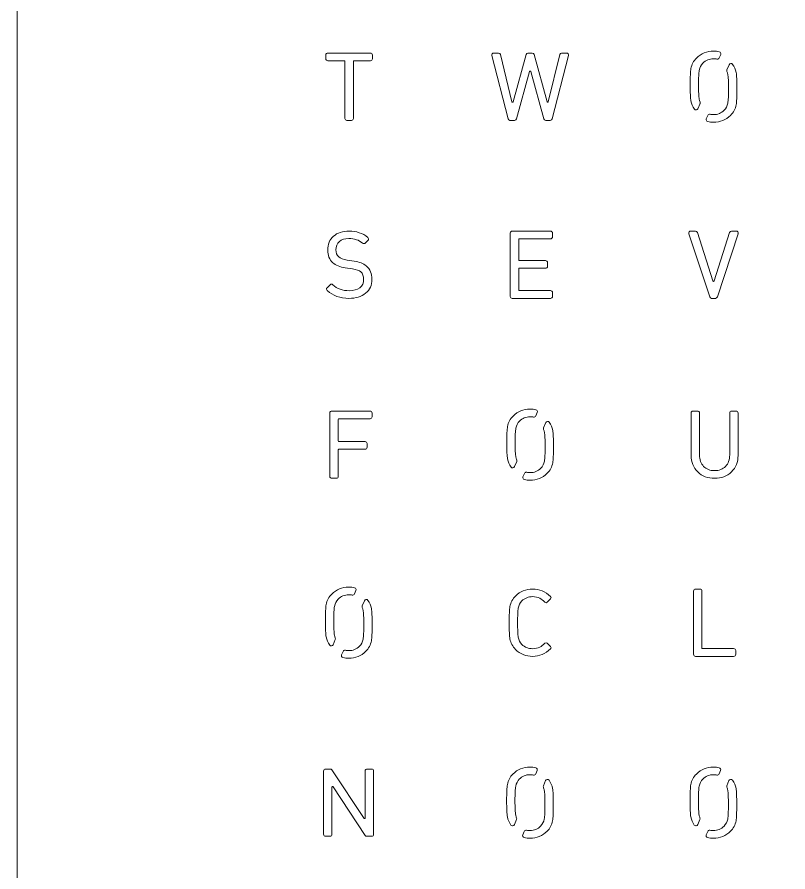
# Model space of a CAD drawing. Header units: millimetres. Extents: x 0 to 620, y 0 to 620.
# Drawn here: x 0 to 140.5, y 155.8 to 311.6 of the extents above; entities that cross this region are included whole.
import ezdxf

# ---------------------------------------------------------------- set-up
doc = ezdxf.new("R2010")
doc.units = ezdxf.units.MM
doc.header["$MEASUREMENT"] = 0
doc.layers.add('Layer 1', color=7, linetype='Continuous', lineweight=0)

# ---------------------------------------------------------------- blocks, each defined once
blk = doc.blocks.new('Block_71')
at = {"layer": 'Layer 1', "color": 250, "lineweight": 9, "true_color": 0x231f20}
blk.add_open_spline([(97.24, 260.3), (97.24, 260.3), (90.26, 260.3), (90.26, 260.3), (90.06, 260.3), (89.89, 260.47), (89.89, 260.67), (89.89, 260.67), (89.89, 272.2), (89.89, 272.2), (89.89, 272.4), (90.06, 272.56), (90.26, 272.56), (90.26, 272.56), (97.24, 272.56), (97.24, 272.56), (97.44, 272.56), (97.61, 272.4), (97.61, 272.2), (97.61, 272.2), (97.61, 271.52), (97.61, 271.52), (97.61, 271.32), (97.44, 271.15), (97.24, 271.15), (97.24, 271.15), (91.54, 271.15), (91.54, 271.15), (91.49, 271.15), (91.44, 271.11), (91.44, 271.05), (91.44, 271.05), (91.44, 267.29), (91.44, 267.29), (91.44, 267.24), (91.49, 267.19), (91.54, 267.19), (91.54, 267.19), (96.33, 267.19), (96.33, 267.19), (96.53, 267.19), (96.7, 267.02), (96.7, 266.82), (96.7, 266.82), (96.7, 266.15), (96.7, 266.15), (96.7, 265.94), (96.53, 265.78), (96.33, 265.78), (96.33, 265.78), (91.54, 265.78), (91.54, 265.78), (91.49, 265.78), (91.44, 265.73), (91.44, 265.67), (91.44, 265.67), (91.44, 261.82), (91.44, 261.82), (91.44, 261.76), (91.49, 261.71), (91.54, 261.71), (91.54, 261.71), (97.24, 261.71), (97.24, 261.71), (97.44, 261.71), (97.61, 261.55), (97.61, 261.34), (97.61, 261.34), (97.61, 260.67), (97.61, 260.67), (97.61, 260.47), (97.44, 260.3), (97.24, 260.3)], degree=3, knots=[0, 0, 0, 0, 1, 1, 1, 2, 2, 2, 3, 3, 3, 4, 4, 4, 5, 5, 5, 6, 6, 6, 7, 7, 7, 8, 8, 8, 9, 9, 9, 10, 10, 10, 11, 11, 11, 12, 12, 12, 13, 13, 13, 14, 14, 14, 15, 15, 15, 16, 16, 16, 17, 17, 17, 18, 18, 18, 19, 19, 19, 20, 20, 20, 21, 21, 21, 22, 22, 22, 23, 23, 23, 24, 24, 24, 24], dxfattribs=at)
blk = doc.blocks.new('Block_72')
at = {"layer": 'Layer 1', "color": 250, "lineweight": 9, "true_color": 0x231f20}
for points, knots in [([(127.3, 260.3), (127.3, 260.3), (126.6, 260.3), (126.6, 260.3), (126.44, 260.3), (126.3, 260.4), (126.25, 260.55), (126.25, 260.55), (122.46, 272.08), (122.46, 272.08), (122.42, 272.19), (122.44, 272.31), (122.51, 272.41), (122.58, 272.51), (122.69, 272.56), (122.81, 272.56), (122.81, 272.56), (123.66, 272.56), (123.66, 272.56), (123.82, 272.56), (123.96, 272.46), (124.01, 272.31), (124.01, 272.31), (126.85, 263.47), (126.85, 263.47), (126.87, 263.4), (126.93, 263.4), (126.95, 263.4), (126.97, 263.4), (127.03, 263.4), (127.05, 263.47), (127.05, 263.47), (129.89, 272.31), (129.89, 272.31), (129.94, 272.46), (130.08, 272.56), (130.24, 272.56), (130.24, 272.56), (131.09, 272.56), (131.09, 272.56), (131.21, 272.56), (131.32, 272.51), (131.39, 272.41), (131.46, 272.31), (131.48, 272.19), (131.44, 272.08), (131.44, 272.08), (131.44, 272.08), (131.44, 272.08), (131.44, 272.08), (127.65, 260.55), (127.65, 260.55), (127.6, 260.4), (127.46, 260.3), (127.3, 260.3)], [0, 0, 0, 0, 1, 1, 1, 2, 2, 2, 3, 3, 3, 4, 4, 4, 5, 5, 5, 6, 6, 6, 7, 7, 7, 8, 8, 8, 9, 9, 9, 10, 10, 10, 11, 11, 11, 12, 12, 12, 13, 13, 13, 14, 14, 14, 15, 15, 15, 16, 16, 16, 17, 17, 17, 18, 18, 18, 18]), ([(131.31, 272.12), (131.31, 272.12), (131.32, 272.12), (131.32, 272.12), (131.32, 272.12), (131.31, 272.12), (131.31, 272.12)], [0, 0, 0, 0, 1, 1, 1, 2, 2, 2, 2])]:
    blk.add_open_spline(points, degree=3, knots=knots, dxfattribs=at)
blk = doc.blocks.new('Block_84')
at = {"layer": 'Layer 1', "color": 250, "lineweight": 9, "true_color": 0x231f20}
blk.add_open_spline([(60.48, 260.3), (58.89, 260.3), (57.56, 260.78), (56.52, 261.73), (56.45, 261.79), (56.41, 261.88), (56.4, 261.98), (56.4, 262.09), (56.44, 262.18), (56.51, 262.25), (56.51, 262.25), (57.05, 262.79), (57.05, 262.79), (57.18, 262.92), (57.4, 262.93), (57.55, 262.79), (58.35, 262.06), (59.35, 261.69), (60.51, 261.69), (61.34, 261.69), (62, 261.88), (62.47, 262.24), (62.94, 262.61), (63.17, 263.1), (63.17, 263.75), (63.17, 264.36), (62.99, 264.82), (62.65, 265.12), (62.37, 265.37), (61.87, 265.55), (61.17, 265.66), (61.17, 265.66), (59.8, 265.87), (59.8, 265.87), (58.84, 266.02), (58.08, 266.33), (57.56, 266.8), (56.93, 267.35), (56.62, 268.13), (56.62, 269.1), (56.62, 270.14), (56.98, 270.99), (57.68, 271.62), (58.38, 272.25), (59.34, 272.56), (60.53, 272.56), (61.84, 272.56), (62.99, 272.18), (63.93, 271.41), (64.01, 271.34), (64.06, 271.25), (64.07, 271.15), (64.07, 271.04), (64.03, 270.94), (63.96, 270.87), (63.96, 270.87), (63.48, 270.38), (63.48, 270.38), (63.35, 270.25), (63.13, 270.25), (62.99, 270.37), (62.3, 270.92), (61.46, 271.21), (60.48, 271.21), (59.74, 271.21), (59.16, 271.02), (58.75, 270.64), (58.33, 270.27), (58.13, 269.78), (58.13, 269.15), (58.13, 268.59), (58.29, 268.17), (58.63, 267.88), (58.97, 267.59), (59.48, 267.38), (60.14, 267.28), (60.14, 267.28), (61.43, 267.08), (61.43, 267.08), (62.41, 266.93), (63.16, 266.64), (63.65, 266.22), (64.34, 265.63), (64.69, 264.81), (64.69, 263.78), (64.69, 262.72), (64.3, 261.86), (63.53, 261.23), (62.77, 260.61), (61.74, 260.3), (60.48, 260.3)], degree=3, knots=[0, 0, 0, 0, 1, 1, 1, 2, 2, 2, 3, 3, 3, 4, 4, 4, 5, 5, 5, 6, 6, 6, 7, 7, 7, 8, 8, 8, 9, 9, 9, 10, 10, 10, 11, 11, 11, 12, 12, 12, 13, 13, 13, 14, 14, 14, 15, 15, 15, 16, 16, 16, 17, 17, 17, 18, 18, 18, 19, 19, 19, 20, 20, 20, 21, 21, 21, 22, 22, 22, 23, 23, 23, 24, 24, 24, 25, 25, 25, 26, 26, 26, 27, 27, 27, 28, 28, 28, 29, 29, 29, 30, 30, 30, 30], dxfattribs=at)
blk = doc.blocks.new('Block_161')
at = {"layer": 'Layer 1', "color": 250, "lineweight": 9, "true_color": 0x231f20}
blk.add_open_spline([(97.2, 292.74), (97.2, 292.74), (96.37, 292.74), (96.37, 292.74), (96.2, 292.74), (96.05, 292.85), (96.01, 293.01), (96.01, 293.01), (93.62, 301.62), (93.62, 301.62), (93.6, 301.69), (93.54, 301.7), (93.52, 301.7), (93.5, 301.7), (93.44, 301.69), (93.42, 301.62), (93.42, 301.62), (91.04, 293.01), (91.04, 293.01), (90.99, 292.85), (90.84, 292.74), (90.68, 292.74), (90.68, 292.74), (89.85, 292.74), (89.85, 292.74), (89.68, 292.74), (89.53, 292.86), (89.49, 293.02), (89.49, 293.02), (86.54, 304.55), (86.54, 304.55), (86.51, 304.66), (86.54, 304.77), (86.61, 304.86), (86.68, 304.95), (86.79, 305.01), (86.9, 305.01), (86.9, 305.01), (87.77, 305.01), (87.77, 305.01), (87.95, 305.01), (88.09, 304.89), (88.13, 304.72), (88.13, 304.72), (90.21, 296.13), (90.21, 296.13), (90.23, 296.05), (90.3, 296.05), (90.32, 296.05), (90.34, 296.05), (90.4, 296.05), (90.42, 296.12), (90.42, 296.12), (92.77, 304.73), (92.77, 304.73), (92.82, 304.89), (92.96, 305.01), (93.13, 305.01), (93.13, 305.01), (93.91, 305.01), (93.91, 305.01), (94.08, 305.01), (94.23, 304.89), (94.27, 304.73), (94.27, 304.73), (96.63, 296.12), (96.63, 296.12), (96.65, 296.05), (96.72, 296.04), (96.73, 296.05), (96.75, 296.05), (96.81, 296.05), (96.83, 296.13), (96.83, 296.13), (98.91, 304.72), (98.91, 304.72), (98.95, 304.89), (99.1, 305.01), (99.27, 305.01), (99.27, 305.01), (100.14, 305.01), (100.14, 305.01), (100.26, 305.01), (100.37, 304.95), (100.44, 304.86), (100.51, 304.77), (100.53, 304.66), (100.5, 304.55), (100.5, 304.55), (97.56, 293.02), (97.56, 293.02), (97.51, 292.86), (97.37, 292.74), (97.2, 292.74)], degree=3, knots=[0, 0, 0, 0, 1, 1, 1, 2, 2, 2, 3, 3, 3, 4, 4, 4, 5, 5, 5, 6, 6, 6, 7, 7, 7, 8, 8, 8, 9, 9, 9, 10, 10, 10, 11, 11, 11, 12, 12, 12, 13, 13, 13, 14, 14, 14, 15, 15, 15, 16, 16, 16, 17, 17, 17, 18, 18, 18, 19, 19, 19, 20, 20, 20, 21, 21, 21, 22, 22, 22, 23, 23, 23, 24, 24, 24, 25, 25, 25, 26, 26, 26, 27, 27, 27, 28, 28, 28, 29, 29, 29, 30, 30, 30, 31, 31, 31, 31], dxfattribs=at)
blk = doc.blocks.new('Block_163')
at = {"layer": 'Layer 1', "color": 250, "lineweight": 9, "true_color": 0x231f20}
for points, knots in [([(123.77, 294.64), (123.65, 294.64), (123.54, 294.7), (123.47, 294.8), (123.15, 295.23), (122.94, 295.73), (122.83, 296.28), (122.74, 296.8), (122.69, 297.76), (122.69, 299.23), (122.69, 300.7), (122.74, 301.66), (122.83, 302.17), (122.98, 302.92), (123.32, 303.57), (123.84, 304.09), (124.68, 304.93), (125.73, 305.36), (126.95, 305.36), (127.32, 305.36), (127.68, 305.32), (128.01, 305.24), (128.12, 305.22), (128.2, 305.15), (128.25, 305.06), (128.3, 304.96), (128.3, 304.85), (128.26, 304.74), (128.26, 304.74), (128, 304.11), (128, 304.11), (127.93, 303.95), (127.76, 303.86), (127.58, 303.9), (127.38, 303.95), (127.17, 303.97), (126.95, 303.97), (126.19, 303.97), (125.53, 303.7), (125.01, 303.16), (124.67, 302.82), (124.45, 302.38), (124.35, 301.85), (124.26, 301.39), (124.22, 300.51), (124.22, 299.23), (124.22, 297.95), (124.26, 297.06), (124.35, 296.6), (124.38, 296.42), (124.44, 296.24), (124.5, 296.08), (124.54, 295.99), (124.54, 295.89), (124.5, 295.8), (124.5, 295.8), (124.5, 295.8), (124.5, 295.8), (124.5, 295.8), (124.11, 294.87), (124.11, 294.87), (124.06, 294.74), (123.95, 294.66), (123.82, 294.65), (123.8, 294.64), (123.79, 294.64), (123.77, 294.64)], [0, 0, 0, 0, 1, 1, 1, 2, 2, 2, 3, 3, 3, 4, 4, 4, 5, 5, 5, 6, 6, 6, 7, 7, 7, 8, 8, 8, 9, 9, 9, 10, 10, 10, 11, 11, 11, 12, 12, 12, 13, 13, 13, 14, 14, 14, 15, 15, 15, 16, 16, 16, 17, 17, 17, 18, 18, 18, 19, 19, 19, 20, 20, 20, 21, 21, 21, 22, 22, 22, 22]), ([(124.38, 295.85), (124.38, 295.85), (124.38, 295.85), (124.38, 295.85), (124.38, 295.85), (124.38, 295.85), (124.38, 295.85)], [0, 0, 0, 0, 1, 1, 1, 2, 2, 2, 2])]:
    blk.add_open_spline(points, degree=3, knots=knots, dxfattribs=at)
blk = doc.blocks.new('Block_164')
at = {"layer": 'Layer 1', "color": 250, "lineweight": 9, "true_color": 0x231f20}
blk.add_open_spline([(126.95, 292.39), (126.58, 292.39), (126.23, 292.43), (125.89, 292.51), (125.79, 292.53), (125.7, 292.6), (125.65, 292.69), (125.6, 292.79), (125.6, 292.9), (125.64, 293), (125.64, 293), (125.91, 293.63), (125.91, 293.63), (125.97, 293.8), (126.15, 293.88), (126.33, 293.85), (126.52, 293.8), (126.73, 293.78), (126.95, 293.78), (127.72, 293.78), (128.37, 294.05), (128.9, 294.59), (129.23, 294.93), (129.45, 295.37), (129.56, 295.9), (129.64, 296.36), (129.69, 297.24), (129.69, 298.52), (129.69, 299.8), (129.64, 300.68), (129.56, 301.15), (129.52, 301.33), (129.47, 301.51), (129.4, 301.67), (129.36, 301.76), (129.36, 301.86), (129.4, 301.95), (129.4, 301.95), (129.79, 302.88), (129.79, 302.88), (129.85, 303.01), (129.96, 303.09), (130.09, 303.1), (130.22, 303.12), (130.35, 303.06), (130.43, 302.95), (130.75, 302.52), (130.97, 302.02), (131.08, 301.46), (131.08, 301.46), (131.08, 301.46), (131.08, 301.46), (131.17, 300.96), (131.21, 299.97), (131.21, 298.52), (131.21, 297.07), (131.17, 296.08), (131.08, 295.58), (130.93, 294.83), (130.59, 294.18), (130.06, 293.65), (129.22, 292.82), (128.18, 292.39), (126.95, 292.39)], degree=3, knots=[0, 0, 0, 0, 1, 1, 1, 2, 2, 2, 3, 3, 3, 4, 4, 4, 5, 5, 5, 6, 6, 6, 7, 7, 7, 8, 8, 8, 9, 9, 9, 10, 10, 10, 11, 11, 11, 12, 12, 12, 13, 13, 13, 14, 14, 14, 15, 15, 15, 16, 16, 16, 17, 17, 17, 18, 18, 18, 19, 19, 19, 20, 20, 20, 21, 21, 21, 21], dxfattribs=at)
blk = doc.blocks.new('Block_162')
at = {"layer": 'Layer 1'}
for name in ['Block_163', 'Block_164']:
    blk.add_blockref(name, (0, 0), dxfattribs=at)
blk = doc.blocks.new('Block_176')
at = {"layer": 'Layer 1', "color": 250, "lineweight": 9, "true_color": 0x231f20}
blk.add_open_spline([(60.93, 292.74), (60.93, 292.74), (60.13, 292.74), (60.13, 292.74), (59.92, 292.74), (59.76, 292.91), (59.76, 293.11), (59.76, 293.11), (59.76, 303.49), (59.76, 303.49), (59.76, 303.55), (59.71, 303.6), (59.65, 303.6), (59.65, 303.6), (56.65, 303.6), (56.65, 303.6), (56.45, 303.6), (56.28, 303.76), (56.28, 303.97), (56.28, 303.97), (56.28, 304.64), (56.28, 304.64), (56.28, 304.84), (56.45, 305.01), (56.65, 305.01), (56.65, 305.01), (64.4, 305.01), (64.4, 305.01), (64.61, 305.01), (64.77, 304.84), (64.77, 304.64), (64.77, 304.64), (64.77, 303.97), (64.77, 303.97), (64.77, 303.76), (64.61, 303.6), (64.4, 303.6), (64.4, 303.6), (61.41, 303.6), (61.41, 303.6), (61.35, 303.6), (61.3, 303.55), (61.3, 303.49), (61.3, 303.49), (61.3, 293.11), (61.3, 293.11), (61.3, 292.91), (61.14, 292.74), (60.93, 292.74)], degree=3, knots=[0, 0, 0, 0, 1, 1, 1, 2, 2, 2, 3, 3, 3, 4, 4, 4, 5, 5, 5, 6, 6, 6, 7, 7, 7, 8, 8, 8, 9, 9, 9, 10, 10, 10, 11, 11, 11, 12, 12, 12, 13, 13, 13, 14, 14, 14, 15, 15, 15, 16, 16, 16, 16], dxfattribs=at)
blk = doc.blocks.new('Block_180')
at = {"layer": 'Layer 1', "color": 250, "lineweight": 9, "true_color": 0x231f20}
blk.add_open_spline([(90.34, 229.41), (90.22, 229.41), (90.12, 229.46), (90.04, 229.56), (89.73, 229.99), (89.51, 230.49), (89.4, 231.05), (89.31, 231.56), (89.27, 232.52), (89.27, 233.99), (89.27, 235.46), (89.31, 236.42), (89.4, 236.93), (89.55, 237.69), (89.89, 238.33), (90.41, 238.86), (91.25, 239.7), (92.3, 240.12), (93.52, 240.12), (93.89, 240.12), (94.25, 240.08), (94.59, 240.01), (94.69, 239.98), (94.77, 239.92), (94.82, 239.82), (94.87, 239.72), (94.88, 239.61), (94.83, 239.51), (94.83, 239.51), (94.57, 238.88), (94.57, 238.88), (94.5, 238.72), (94.33, 238.63), (94.15, 238.67), (93.95, 238.71), (93.74, 238.73), (93.52, 238.73), (92.76, 238.73), (92.1, 238.46), (91.58, 237.93), (91.25, 237.58), (91.02, 237.14), (90.92, 236.62), (90.83, 236.15), (90.79, 235.27), (90.79, 233.99), (90.79, 232.71), (90.83, 231.83), (90.92, 231.36), (90.96, 231.18), (91.01, 231.01), (91.08, 230.84), (91.11, 230.75), (91.11, 230.65), (91.07, 230.56), (91.07, 230.56), (90.68, 229.63), (90.68, 229.63), (90.63, 229.51), (90.52, 229.42), (90.39, 229.41), (90.37, 229.41), (90.36, 229.41), (90.34, 229.41)], degree=3, knots=[0, 0, 0, 0, 1, 1, 1, 2, 2, 2, 3, 3, 3, 4, 4, 4, 5, 5, 5, 6, 6, 6, 7, 7, 7, 8, 8, 8, 9, 9, 9, 10, 10, 10, 11, 11, 11, 12, 12, 12, 13, 13, 13, 14, 14, 14, 15, 15, 15, 16, 16, 16, 17, 17, 17, 18, 18, 18, 19, 19, 19, 20, 20, 20, 21, 21, 21, 21], dxfattribs=at)
blk = doc.blocks.new('Block_181')
at = {"layer": 'Layer 1', "color": 250, "lineweight": 9, "true_color": 0x231f20}
blk.add_open_spline([(93.52, 227.15), (93.16, 227.15), (92.8, 227.19), (92.46, 227.27), (92.36, 227.29), (92.27, 227.36), (92.23, 227.45), (92.18, 227.55), (92.17, 227.67), (92.21, 227.77), (92.21, 227.77), (92.48, 228.4), (92.48, 228.4), (92.55, 228.56), (92.72, 228.65), (92.9, 228.61), (93.1, 228.57), (93.31, 228.54), (93.52, 228.54), (94.29, 228.54), (94.94, 228.82), (95.47, 229.35), (95.8, 229.69), (96.02, 230.13), (96.13, 230.66), (96.22, 231.12), (96.26, 232.01), (96.26, 233.28), (96.26, 234.56), (96.22, 235.45), (96.13, 235.91), (96.09, 236.09), (96.04, 236.27), (95.97, 236.43), (95.94, 236.53), (95.94, 236.62), (95.97, 236.71), (95.97, 236.71), (96.37, 237.65), (96.37, 237.65), (96.42, 237.77), (96.53, 237.85), (96.66, 237.87), (96.8, 237.88), (96.92, 237.83), (97.01, 237.72), (97.32, 237.28), (97.54, 236.78), (97.65, 236.23), (97.65, 236.23), (97.65, 236.23), (97.65, 236.23), (97.74, 235.72), (97.78, 234.73), (97.78, 233.28), (97.78, 231.82), (97.74, 230.85), (97.65, 230.34), (97.5, 229.59), (97.16, 228.94), (96.63, 228.42), (95.8, 227.58), (94.75, 227.15), (93.52, 227.15)], degree=3, knots=[0, 0, 0, 0, 1, 1, 1, 2, 2, 2, 3, 3, 3, 4, 4, 4, 5, 5, 5, 6, 6, 6, 7, 7, 7, 8, 8, 8, 9, 9, 9, 10, 10, 10, 11, 11, 11, 12, 12, 12, 13, 13, 13, 14, 14, 14, 15, 15, 15, 16, 16, 16, 17, 17, 17, 18, 18, 18, 19, 19, 19, 20, 20, 20, 21, 21, 21, 21], dxfattribs=at)
blk = doc.blocks.new('Block_179')
at = {"layer": 'Layer 1'}
for name in ['Block_180', 'Block_181']:
    blk.add_blockref(name, (0, 0), dxfattribs=at)
blk = doc.blocks.new('Block_182')
at = {"layer": 'Layer 1', "color": 250, "lineweight": 9, "true_color": 0x231f20}
blk.add_open_spline([(127.14, 227.51), (125.91, 227.51), (124.88, 227.9), (124.07, 228.67), (123.27, 229.45), (122.86, 230.45), (122.86, 231.67), (122.86, 231.67), (122.86, 239.4), (122.86, 239.4), (122.86, 239.61), (123.03, 239.77), (123.23, 239.77), (123.23, 239.77), (124.03, 239.77), (124.03, 239.77), (124.23, 239.77), (124.4, 239.61), (124.4, 239.4), (124.4, 239.4), (124.4, 231.77), (124.4, 231.77), (124.4, 230.9), (124.65, 230.2), (125.15, 229.68), (125.64, 229.17), (126.31, 228.91), (127.14, 228.91), (127.97, 228.91), (128.64, 229.17), (129.14, 229.69), (129.64, 230.2), (129.9, 230.9), (129.9, 231.77), (129.9, 231.77), (129.9, 239.4), (129.9, 239.4), (129.9, 239.61), (130.06, 239.77), (130.27, 239.77), (130.27, 239.77), (131.07, 239.77), (131.07, 239.77), (131.27, 239.77), (131.43, 239.61), (131.43, 239.4), (131.43, 239.4), (131.43, 231.67), (131.43, 231.67), (131.43, 230.45), (131.02, 229.45), (130.22, 228.67), (129.41, 227.9), (128.37, 227.51), (127.14, 227.51)], degree=3, knots=[0, 0, 0, 0, 1, 1, 1, 2, 2, 2, 3, 3, 3, 4, 4, 4, 5, 5, 5, 6, 6, 6, 7, 7, 7, 8, 8, 8, 9, 9, 9, 10, 10, 10, 11, 11, 11, 12, 12, 12, 13, 13, 13, 14, 14, 14, 15, 15, 15, 16, 16, 16, 17, 17, 17, 18, 18, 18, 18], dxfattribs=at)
blk = doc.blocks.new('Block_194')
at = {"layer": 'Layer 1', "color": 250, "lineweight": 9, "true_color": 0x231f20}
blk.add_open_spline([(58.18, 227.51), (58.18, 227.51), (57.38, 227.51), (57.38, 227.51), (57.17, 227.51), (57.01, 227.67), (57.01, 227.88), (57.01, 227.88), (57.01, 239.4), (57.01, 239.4), (57.01, 239.6), (57.17, 239.77), (57.38, 239.77), (57.38, 239.77), (64.35, 239.77), (64.35, 239.77), (64.56, 239.77), (64.72, 239.6), (64.72, 239.4), (64.72, 239.4), (64.72, 238.73), (64.72, 238.73), (64.72, 238.52), (64.56, 238.36), (64.35, 238.36), (64.35, 238.36), (58.66, 238.36), (58.66, 238.36), (58.6, 238.36), (58.55, 238.31), (58.55, 238.25), (58.55, 238.25), (58.55, 234.31), (58.55, 234.31), (58.55, 234.26), (58.6, 234.21), (58.66, 234.21), (58.66, 234.21), (63.44, 234.21), (63.44, 234.21), (63.65, 234.21), (63.81, 234.04), (63.81, 233.84), (63.81, 233.84), (63.81, 233.17), (63.81, 233.17), (63.81, 232.96), (63.65, 232.8), (63.44, 232.8), (63.44, 232.8), (58.66, 232.8), (58.66, 232.8), (58.6, 232.8), (58.55, 232.75), (58.55, 232.69), (58.55, 232.69), (58.55, 227.88), (58.55, 227.88), (58.55, 227.67), (58.39, 227.51), (58.18, 227.51)], degree=3, knots=[0, 0, 0, 0, 1, 1, 1, 2, 2, 2, 3, 3, 3, 4, 4, 4, 5, 5, 5, 6, 6, 6, 7, 7, 7, 8, 8, 8, 9, 9, 9, 10, 10, 10, 11, 11, 11, 12, 12, 12, 13, 13, 13, 14, 14, 14, 15, 15, 15, 16, 16, 16, 17, 17, 17, 18, 18, 18, 19, 19, 19, 20, 20, 20, 20], dxfattribs=at)
blk = doc.blocks.new('Block_197')
at = {"layer": 'Layer 1', "color": 250, "lineweight": 9, "true_color": 0x231f20}
blk.add_open_spline([(93.97, 195.06), (92.74, 195.06), (91.7, 195.49), (90.86, 196.33), (90.33, 196.85), (89.99, 197.5), (89.84, 198.25), (89.75, 198.77), (89.71, 199.73), (89.71, 201.2), (89.71, 202.64), (89.75, 203.63), (89.84, 204.14), (89.99, 204.89), (90.33, 205.54), (90.86, 206.06), (91.7, 206.9), (92.74, 207.33), (93.97, 207.33), (95.16, 207.33), (96.27, 206.87), (97.25, 205.97), (97.31, 205.91), (97.34, 205.84), (97.34, 205.76), (97.34, 205.68), (97.31, 205.6), (97.26, 205.54), (97.26, 205.54), (96.64, 204.92), (96.64, 204.92), (96.53, 204.81), (96.35, 204.81), (96.23, 204.92), (95.88, 205.25), (95.56, 205.49), (95.3, 205.64), (94.91, 205.84), (94.46, 205.94), (93.97, 205.94), (93.19, 205.94), (92.54, 205.67), (92.02, 205.15), (91.69, 204.8), (91.47, 204.36), (91.36, 203.84), (91.28, 203.36), (91.23, 202.47), (91.23, 201.2), (91.23, 199.92), (91.28, 199.03), (91.36, 198.55), (91.47, 198.03), (91.69, 197.59), (92.02, 197.24), (92.54, 196.72), (93.19, 196.45), (93.97, 196.45), (94.46, 196.45), (94.91, 196.56), (95.3, 196.76), (95.57, 196.9), (95.88, 197.14), (96.23, 197.47), (96.35, 197.58), (96.53, 197.58), (96.64, 197.47), (96.64, 197.47), (97.26, 196.85), (97.26, 196.85), (97.26, 196.85), (97.26, 196.85), (97.26, 196.85), (97.31, 196.79), (97.34, 196.71), (97.34, 196.63), (97.34, 196.55), (97.31, 196.48), (97.25, 196.42), (96.27, 195.52), (95.16, 195.06), (93.97, 195.06)], degree=3, knots=[0, 0, 0, 0, 1, 1, 1, 2, 2, 2, 3, 3, 3, 4, 4, 4, 5, 5, 5, 6, 6, 6, 7, 7, 7, 8, 8, 8, 9, 9, 9, 10, 10, 10, 11, 11, 11, 12, 12, 12, 13, 13, 13, 14, 14, 14, 15, 15, 15, 16, 16, 16, 17, 17, 17, 18, 18, 18, 19, 19, 19, 20, 20, 20, 21, 21, 21, 22, 22, 22, 23, 23, 23, 24, 24, 24, 25, 25, 25, 26, 26, 26, 27, 27, 27, 27], dxfattribs=at)
blk = doc.blocks.new('Block_198')
at = {"layer": 'Layer 1', "color": 250, "lineweight": 9, "true_color": 0x231f20}
blk.add_open_spline([(130.62, 195.06), (130.62, 195.06), (123.68, 195.06), (123.68, 195.06), (123.47, 195.06), (123.31, 195.23), (123.31, 195.43), (123.31, 195.43), (123.31, 206.96), (123.31, 206.96), (123.31, 207.16), (123.47, 207.33), (123.68, 207.33), (123.68, 207.33), (124.48, 207.33), (124.48, 207.33), (124.69, 207.33), (124.85, 207.16), (124.85, 206.96), (124.85, 206.96), (124.85, 196.58), (124.85, 196.58), (124.85, 196.52), (124.9, 196.47), (124.96, 196.47), (124.96, 196.47), (130.62, 196.47), (130.62, 196.47), (130.82, 196.47), (130.99, 196.31), (130.99, 196.1), (130.99, 196.1), (130.99, 195.43), (130.99, 195.43), (130.99, 195.23), (130.82, 195.06), (130.62, 195.06)], degree=3, knots=[0, 0, 0, 0, 1, 1, 1, 2, 2, 2, 3, 3, 3, 4, 4, 4, 5, 5, 5, 6, 6, 6, 7, 7, 7, 8, 8, 8, 9, 9, 9, 10, 10, 10, 11, 11, 11, 12, 12, 12, 12], dxfattribs=at)
blk = doc.blocks.new('Block_212')
at = {"layer": 'Layer 1', "color": 250, "lineweight": 9, "true_color": 0x231f20}
blk.add_open_spline([(57.28, 196.96), (57.16, 196.96), (57.05, 197.02), (56.98, 197.12), (56.66, 197.55), (56.45, 198.05), (56.34, 198.61), (56.25, 199.12), (56.2, 200.08), (56.2, 201.55), (56.2, 203.02), (56.25, 203.98), (56.34, 204.49), (56.49, 205.24), (56.83, 205.89), (57.35, 206.42), (58.19, 207.25), (59.24, 207.68), (60.46, 207.68), (60.83, 207.68), (61.19, 207.64), (61.52, 207.56), (61.63, 207.54), (61.71, 207.47), (61.76, 207.38), (61.81, 207.28), (61.82, 207.17), (61.77, 207.07), (61.77, 207.07), (61.51, 206.44), (61.51, 206.44), (61.44, 206.27), (61.26, 206.19), (61.09, 206.22), (60.89, 206.27), (60.68, 206.29), (60.46, 206.29), (59.7, 206.29), (59.04, 206.02), (58.52, 205.48), (58.18, 205.14), (57.96, 204.7), (57.86, 204.17), (57.77, 203.71), (57.73, 202.83), (57.73, 201.55), (57.73, 200.27), (57.77, 199.38), (57.86, 198.92), (57.89, 198.74), (57.95, 198.56), (58.01, 198.4), (58.05, 198.31), (58.05, 198.21), (58.01, 198.12), (58.01, 198.12), (57.62, 197.19), (57.62, 197.19), (57.57, 197.06), (57.46, 196.98), (57.33, 196.97), (57.31, 196.96), (57.3, 196.96), (57.28, 196.96)], degree=3, knots=[0, 0, 0, 0, 1, 1, 1, 2, 2, 2, 3, 3, 3, 4, 4, 4, 5, 5, 5, 6, 6, 6, 7, 7, 7, 8, 8, 8, 9, 9, 9, 10, 10, 10, 11, 11, 11, 12, 12, 12, 13, 13, 13, 14, 14, 14, 15, 15, 15, 16, 16, 16, 17, 17, 17, 18, 18, 18, 19, 19, 19, 20, 20, 20, 21, 21, 21, 21], dxfattribs=at)
blk = doc.blocks.new('Block_213')
at = {"layer": 'Layer 1', "color": 250, "lineweight": 9, "true_color": 0x231f20}
blk.add_open_spline([(60.46, 194.71), (60.09, 194.71), (59.74, 194.75), (59.4, 194.83), (59.3, 194.85), (59.21, 194.92), (59.16, 195.01), (59.11, 195.11), (59.11, 195.22), (59.15, 195.33), (59.15, 195.33), (59.42, 195.96), (59.42, 195.96), (59.49, 196.12), (59.66, 196.21), (59.84, 196.17), (60.03, 196.12), (60.24, 196.1), (60.46, 196.1), (61.23, 196.1), (61.88, 196.37), (62.41, 196.91), (62.74, 197.25), (62.96, 197.69), (63.07, 198.22), (63.15, 198.68), (63.2, 199.56), (63.2, 200.84), (63.2, 202.12), (63.15, 203.01), (63.07, 203.47), (63.03, 203.65), (62.98, 203.83), (62.91, 203.99), (62.88, 204.08), (62.88, 204.18), (62.91, 204.27), (62.91, 204.27), (63.31, 205.2), (63.31, 205.2), (63.36, 205.33), (63.47, 205.41), (63.6, 205.42), (63.74, 205.44), (63.86, 205.38), (63.94, 205.27), (64.26, 204.84), (64.48, 204.34), (64.59, 203.79), (64.59, 203.78), (64.59, 203.78), (64.59, 203.78), (64.68, 203.28), (64.72, 202.29), (64.72, 200.84), (64.72, 199.37), (64.68, 198.41), (64.59, 197.9), (64.44, 197.15), (64.1, 196.5), (63.57, 195.98), (62.73, 195.14), (61.69, 194.71), (60.46, 194.71)], degree=3, knots=[0, 0, 0, 0, 1, 1, 1, 2, 2, 2, 3, 3, 3, 4, 4, 4, 5, 5, 5, 6, 6, 6, 7, 7, 7, 8, 8, 8, 9, 9, 9, 10, 10, 10, 11, 11, 11, 12, 12, 12, 13, 13, 13, 14, 14, 14, 15, 15, 15, 16, 16, 16, 17, 17, 17, 18, 18, 18, 19, 19, 19, 20, 20, 20, 21, 21, 21, 21], dxfattribs=at)
blk = doc.blocks.new('Block_211')
at = {"layer": 'Layer 1'}
for name in ['Block_212', 'Block_213']:
    blk.add_blockref(name, (0, 0), dxfattribs=at)
blk = doc.blocks.new('Block_234')
at = {"layer": 'Layer 1', "color": 250, "lineweight": 9, "true_color": 0x231f20}
blk.add_open_spline([(90.31, 164.17), (90.2, 164.17), (90.09, 164.22), (90.01, 164.32), (89.7, 164.75), (89.48, 165.26), (89.37, 165.81), (89.28, 166.32), (89.24, 167.28), (89.24, 168.75), (89.24, 170.22), (89.28, 171.18), (89.37, 171.69), (89.52, 172.45), (89.86, 173.1), (90.39, 173.62), (91.22, 174.46), (92.27, 174.89), (93.5, 174.89), (93.86, 174.89), (94.22, 174.85), (94.56, 174.77), (94.66, 174.75), (94.75, 174.68), (94.79, 174.58), (94.84, 174.49), (94.85, 174.37), (94.81, 174.27), (94.81, 174.27), (94.54, 173.64), (94.54, 173.64), (94.47, 173.48), (94.3, 173.39), (94.12, 173.43), (93.92, 173.47), (93.71, 173.49), (93.5, 173.49), (92.73, 173.49), (92.08, 173.22), (91.55, 172.69), (91.22, 172.35), (90.99, 171.9), (90.89, 171.38), (90.8, 170.92), (90.76, 170.03), (90.76, 168.75), (90.76, 167.47), (90.8, 166.59), (90.89, 166.13), (90.93, 165.95), (90.98, 165.77), (91.05, 165.6), (91.08, 165.51), (91.08, 165.41), (91.05, 165.33), (91.05, 165.33), (90.65, 164.39), (90.65, 164.39), (90.6, 164.27), (90.49, 164.19), (90.36, 164.17), (90.34, 164.17), (90.33, 164.17), (90.31, 164.17)], degree=3, knots=[0, 0, 0, 0, 1, 1, 1, 2, 2, 2, 3, 3, 3, 4, 4, 4, 5, 5, 5, 6, 6, 6, 7, 7, 7, 8, 8, 8, 9, 9, 9, 10, 10, 10, 11, 11, 11, 12, 12, 12, 13, 13, 13, 14, 14, 14, 15, 15, 15, 16, 16, 16, 17, 17, 17, 18, 18, 18, 19, 19, 19, 20, 20, 20, 21, 21, 21, 21], dxfattribs=at)
blk = doc.blocks.new('Block_235')
at = {"layer": 'Layer 1', "color": 250, "lineweight": 9, "true_color": 0x231f20}
blk.add_open_spline([(93.5, 161.92), (93.13, 161.92), (92.77, 161.95), (92.43, 162.03), (92.33, 162.06), (92.25, 162.12), (92.2, 162.22), (92.15, 162.32), (92.14, 162.43), (92.19, 162.53), (92.19, 162.53), (92.45, 163.16), (92.45, 163.16), (92.52, 163.32), (92.69, 163.41), (92.87, 163.37), (93.07, 163.33), (93.28, 163.31), (93.5, 163.31), (94.26, 163.31), (94.92, 163.58), (95.44, 164.11), (95.77, 164.46), (96, 164.9), (96.1, 165.42), (96.19, 165.89), (96.23, 166.77), (96.23, 168.05), (96.23, 169.33), (96.19, 170.21), (96.1, 170.68), (96.06, 170.86), (96.01, 171.03), (95.94, 171.2), (95.91, 171.29), (95.91, 171.39), (95.95, 171.47), (95.95, 171.47), (96.34, 172.41), (96.34, 172.41), (96.39, 172.53), (96.5, 172.61), (96.63, 172.63), (96.77, 172.65), (96.9, 172.59), (96.98, 172.48), (97.29, 172.05), (97.51, 171.54), (97.62, 170.99), (97.62, 170.99), (97.62, 170.99), (97.62, 170.99), (97.71, 170.49), (97.75, 169.5), (97.75, 168.05), (97.75, 166.6), (97.71, 165.61), (97.62, 165.11), (97.47, 164.35), (97.13, 163.71), (96.61, 163.18), (95.77, 162.34), (94.72, 161.92), (93.5, 161.92)], degree=3, knots=[0, 0, 0, 0, 1, 1, 1, 2, 2, 2, 3, 3, 3, 4, 4, 4, 5, 5, 5, 6, 6, 6, 7, 7, 7, 8, 8, 8, 9, 9, 9, 10, 10, 10, 11, 11, 11, 12, 12, 12, 13, 13, 13, 14, 14, 14, 15, 15, 15, 16, 16, 16, 17, 17, 17, 18, 18, 18, 19, 19, 19, 20, 20, 20, 21, 21, 21, 21], dxfattribs=at)
blk = doc.blocks.new('Block_233')
at = {"layer": 'Layer 1'}
for name in ['Block_234', 'Block_235']:
    blk.add_blockref(name, (0, 0), dxfattribs=at)
blk = doc.blocks.new('Block_237')
at = {"layer": 'Layer 1', "color": 250, "lineweight": 9, "true_color": 0x231f20}
blk.add_open_spline([(123.75, 164.17), (123.63, 164.17), (123.52, 164.22), (123.45, 164.32), (123.13, 164.75), (122.92, 165.26), (122.81, 165.81), (122.72, 166.32), (122.67, 167.28), (122.67, 168.75), (122.67, 170.22), (122.72, 171.19), (122.81, 171.69), (122.95, 172.45), (123.3, 173.1), (123.82, 173.62), (124.66, 174.46), (125.71, 174.89), (126.93, 174.89), (127.3, 174.89), (127.66, 174.85), (127.99, 174.77), (128.09, 174.75), (128.18, 174.68), (128.23, 174.58), (128.28, 174.49), (128.28, 174.37), (128.24, 174.27), (128.24, 174.27), (127.98, 173.64), (127.98, 173.64), (127.91, 173.48), (127.74, 173.39), (127.56, 173.43), (127.36, 173.47), (127.15, 173.49), (126.93, 173.49), (126.16, 173.49), (125.51, 173.22), (124.99, 172.69), (124.65, 172.35), (124.43, 171.9), (124.33, 171.38), (124.24, 170.92), (124.2, 170.03), (124.2, 168.75), (124.2, 167.47), (124.24, 166.59), (124.33, 166.13), (124.36, 165.94), (124.41, 165.77), (124.48, 165.6), (124.52, 165.51), (124.52, 165.41), (124.48, 165.33), (124.48, 165.33), (124.09, 164.39), (124.09, 164.39), (124.04, 164.27), (123.93, 164.19), (123.79, 164.17), (123.78, 164.17), (123.76, 164.17), (123.75, 164.17)], degree=3, knots=[0, 0, 0, 0, 1, 1, 1, 2, 2, 2, 3, 3, 3, 4, 4, 4, 5, 5, 5, 6, 6, 6, 7, 7, 7, 8, 8, 8, 9, 9, 9, 10, 10, 10, 11, 11, 11, 12, 12, 12, 13, 13, 13, 14, 14, 14, 15, 15, 15, 16, 16, 16, 17, 17, 17, 18, 18, 18, 19, 19, 19, 20, 20, 20, 21, 21, 21, 21], dxfattribs=at)
blk = doc.blocks.new('Block_238')
at = {"layer": 'Layer 1', "color": 250, "lineweight": 9, "true_color": 0x231f20}
blk.add_open_spline([(126.93, 161.92), (126.56, 161.92), (126.2, 161.95), (125.87, 162.03), (125.77, 162.06), (125.68, 162.12), (125.63, 162.22), (125.58, 162.32), (125.58, 162.43), (125.62, 162.53), (125.62, 162.53), (125.89, 163.16), (125.89, 163.16), (125.95, 163.32), (126.13, 163.41), (126.3, 163.37), (126.5, 163.33), (126.71, 163.31), (126.93, 163.31), (127.7, 163.31), (128.35, 163.58), (128.87, 164.11), (129.21, 164.46), (129.43, 164.9), (129.54, 165.42), (129.62, 165.89), (129.67, 166.77), (129.67, 168.05), (129.67, 169.33), (129.62, 170.21), (129.54, 170.68), (129.5, 170.86), (129.45, 171.03), (129.38, 171.2), (129.34, 171.29), (129.34, 171.39), (129.38, 171.47), (129.38, 171.47), (129.77, 172.41), (129.77, 172.41), (129.82, 172.53), (129.93, 172.61), (130.07, 172.63), (130.2, 172.65), (130.33, 172.59), (130.41, 172.48), (130.73, 172.05), (130.95, 171.55), (131.05, 170.99), (131.06, 170.99), (131.06, 170.99), (131.06, 170.99), (131.14, 170.49), (131.19, 169.5), (131.19, 168.05), (131.19, 166.6), (131.14, 165.61), (131.06, 165.11), (130.91, 164.35), (130.57, 163.71), (130.04, 163.18), (129.2, 162.34), (128.15, 161.92), (126.93, 161.92)], degree=3, knots=[0, 0, 0, 0, 1, 1, 1, 2, 2, 2, 3, 3, 3, 4, 4, 4, 5, 5, 5, 6, 6, 6, 7, 7, 7, 8, 8, 8, 9, 9, 9, 10, 10, 10, 11, 11, 11, 12, 12, 12, 13, 13, 13, 14, 14, 14, 15, 15, 15, 16, 16, 16, 17, 17, 17, 18, 18, 18, 19, 19, 19, 20, 20, 20, 21, 21, 21, 21], dxfattribs=at)
blk = doc.blocks.new('Block_236')
at = {"layer": 'Layer 1'}
for name in ['Block_237', 'Block_238']:
    blk.add_blockref(name, (0, 0), dxfattribs=at)
blk = doc.blocks.new('Block_244')
at = {"layer": 'Layer 1', "color": 250, "lineweight": 9, "true_color": 0x231f20}
blk.add_open_spline([(64.62, 162.27), (64.62, 162.27), (63.77, 162.27), (63.77, 162.27), (63.65, 162.27), (63.53, 162.33), (63.46, 162.43), (63.46, 162.43), (57.6, 171.29), (57.6, 171.29), (57.56, 171.35), (57.5, 171.34), (57.48, 171.34), (57.46, 171.33), (57.4, 171.31), (57.4, 171.24), (57.4, 171.24), (57.4, 162.64), (57.4, 162.64), (57.4, 162.43), (57.24, 162.27), (57.03, 162.27), (57.03, 162.27), (56.23, 162.27), (56.23, 162.27), (56.02, 162.27), (55.86, 162.43), (55.86, 162.64), (55.86, 162.64), (55.86, 174.16), (55.86, 174.16), (55.86, 174.37), (56.02, 174.53), (56.23, 174.53), (56.23, 174.53), (57.08, 174.53), (57.08, 174.53), (57.2, 174.53), (57.32, 174.47), (57.39, 174.37), (57.39, 174.37), (63.25, 165.54), (63.25, 165.54), (63.29, 165.48), (63.35, 165.49), (63.37, 165.5), (63.39, 165.5), (63.44, 165.52), (63.44, 165.6), (63.44, 165.6), (63.44, 174.16), (63.44, 174.16), (63.44, 174.37), (63.61, 174.53), (63.81, 174.53), (63.81, 174.53), (64.62, 174.53), (64.62, 174.53), (64.82, 174.53), (64.99, 174.37), (64.99, 174.16), (64.99, 174.16), (64.99, 162.64), (64.99, 162.64), (64.99, 162.43), (64.82, 162.27), (64.62, 162.27)], degree=3, knots=[0, 0, 0, 0, 1, 1, 1, 2, 2, 2, 3, 3, 3, 4, 4, 4, 5, 5, 5, 6, 6, 6, 7, 7, 7, 8, 8, 8, 9, 9, 9, 10, 10, 10, 11, 11, 11, 12, 12, 12, 13, 13, 13, 14, 14, 14, 15, 15, 15, 16, 16, 16, 17, 17, 17, 18, 18, 18, 19, 19, 19, 20, 20, 20, 21, 21, 21, 22, 22, 22, 22], dxfattribs=at)
blk = doc.blocks.new('Block_4')
at = {"layer": 'Layer 1'}
for name in ['Block_162', 'Block_176', 'Block_161', 'Block_84', 'Block_71', 'Block_72', 'Block_179', 'Block_194', 'Block_182', 'Block_211', 'Block_197', 'Block_198', 'Block_244', 'Block_233', 'Block_236']:
    blk.add_blockref(name, (0, 0), dxfattribs=at)
blk = doc.blocks.new('Block_0')
at = {"layer": 'Layer 1', "color": 18, "lineweight": 9, "true_color": 0x000000}
blk.add_lwpolyline([(620, 0), (0, 0), (0, 620), (620, 620)], close=True, dxfattribs=at)
at = {"layer": 'Layer 1'}
blk.add_blockref('Block_4', (0, 0), dxfattribs=at)

msp = doc.modelspace()

# ---------------------------------------------------------------- block references
at = {"layer": 'Layer 1'}
msp.add_blockref('Block_0', (0, 0), dxfattribs=at)

doc.saveas('drawing.dxf')
